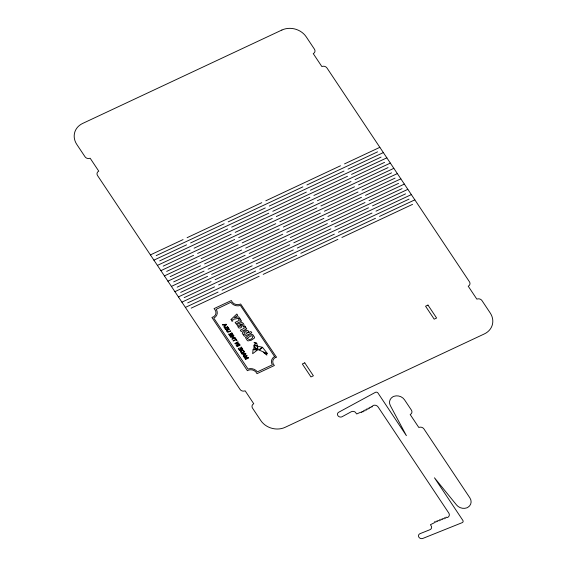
<?xml version="1.0" encoding="UTF-8"?>
<svg xmlns="http://www.w3.org/2000/svg" width="567" height="567" viewBox="0 0 567 567"><rect width="100%" height="100%" fill="white"/><g stroke="black" fill="none" stroke-linecap="round" stroke-linejoin="round"><path stroke-width="0.85" d="M150.411 254.895L183.063 239.586M187.089 237.701L261.777 202.681M265.803 200.796L340.498 165.777M344.523 163.891L379.847 147.328M156.187 255.632L224.171 223.759M228.196 221.874L302.891 186.855M306.91 184.97L377.572 151.843M153.905 260.147L186.564 244.838M190.583 242.952L265.278 207.933M269.304 206.048L343.999 171.028M348.025 169.143L383.349 152.58M159.681 260.884L227.672 229.011M231.697 227.126L306.386 192.107M310.411 190.221L381.074 157.094M157.406 265.399L190.058 250.09M194.084 248.204L268.779 213.185M272.805 211.3L347.493 176.28M351.519 174.395L386.85 157.832M163.183 266.136L231.166 234.263M235.192 232.378L309.887 197.359M313.912 195.473L384.575 162.346M160.908 270.65L193.56 255.341M197.585 253.456L272.28 218.437M276.306 216.551L350.994 181.532M355.02 179.647L390.344 163.083M166.684 271.387L234.667 239.515M238.693 237.63L313.388 202.61M317.414 200.725L388.069 167.598M164.409 275.902L197.061 260.593M201.087 258.708L275.775 223.689M279.8 221.803L354.495 186.784M358.521 184.899L393.845 168.335M170.178 276.639L238.168 244.767M242.194 242.882L316.882 207.862M320.908 205.977L391.57 172.85M167.903 281.154L200.555 265.845M204.581 263.953L279.276 228.94M283.302 227.055L357.997 192.036M362.022 190.151L397.347 173.587M173.679 281.891L241.67 250.019M245.695 248.133L320.383 213.114M324.409 211.229L395.071 178.102M171.404 286.406L204.056 271.097M208.082 269.205L282.777 234.192M286.803 232.307L361.491 197.288M365.517 195.402L400.848 178.839M177.18 287.143L245.164 255.27M249.189 253.378L323.885 218.366M327.91 216.481L398.566 183.354M174.905 291.658L207.557 276.349M211.583 274.456L286.271 239.444M290.297 237.552L364.992 202.539M369.018 200.654L404.342 184.091M180.682 292.395L248.665 260.522M252.691 258.63L327.386 223.618M331.411 221.725L402.067 188.605M178.407 296.902L211.059 281.601M215.084 279.708L289.772 244.696M293.798 242.804L368.493 207.791M372.519 205.899L407.843 189.343M184.176 297.647L252.166 265.774M256.192 263.882L330.88 228.87M334.906 226.977L405.568 193.857M181.901 302.154L214.553 286.852M218.578 284.96L293.274 249.948M297.299 248.055L371.995 213.043M376.013 211.151L411.344 194.594M187.677 302.898L255.667 271.026M259.686 269.134L334.381 234.121M338.407 232.229L409.069 199.102M185.402 307.406L218.054 292.097M222.08 290.212L296.775 255.2M300.801 253.307L375.489 218.295M379.514 216.403L414.838 199.846M191.178 308.15L259.162 276.271M263.187 274.385L337.882 239.373M341.908 237.481L412.563 204.354M247.822 357.897L244.731 358.266L244.483 357.89L246.567 355.828L243.938 357.075L243.69 356.7L246.815 355.233L247.184 355.785L245.086 357.848L248.289 357.437L248.651 357.99L245.525 359.457L245.277 359.081L247.921 357.855M276.016 357.224L276.398 357.097L240.642 303.99A6.166 5.301 15.8 0 1 231.343 300.517L214.035 308.632L214.602 309.192A6.166 5.309 15.8 0 1 211.916 317.47L247.382 370.69L248.062 370.315A6.18 5.316 15.8 0 1 256.986 373.667L274.371 365.517A6.18 5.316 15.8 0 1 276.009 357.21M241.166 324.466L241.627 326.861A1.439 1.24 15.8 0 1 241.457 327.237L240.337 327.967L239.04 328.01A1.354 1.162 15.8 0 1 238.587 327.776C237.36 326.231 238.268 325.656 236.51 324.537L241.748 322.524A1.325 1.141 15.8 0 1 242.286 322.63L243.215 323.353A5.613 4.834 15.8 0 1 243.718 324.055L244.072 325.323A1.595 1.375 15.8 0 1 243.902 325.812C241.783 328.307 243.527 322.297 241.166 324.466M240.309 319.207L239.997 320.22L240.748 319.873L241.585 321.135L235.992 323.757L235.107 322.439L238.884 320.553A1.014 0.872 15.8 0 0 239.054 320.079L238.537 319.008L239.905 318.37L240.309 319.207M245.504 326.996L245.185 328.01L245.936 327.662L246.78 328.924L241.181 331.546L240.302 330.228L244.079 328.343A1.014 0.872 15.8 0 0 244.242 327.868L243.725 326.798L245.1 326.16L245.504 326.996M228.551 327.981L228.551 328.087A1.014 0.872 15.8 0 1 228.295 328.598L227.736 328.86A0.751 0.645 15.8 0 1 227.445 328.846C226.665 327.365 224 327.35 225.794 329.073A0.78 0.673 15.8 0 0 226.105 329.172L226.857 329.455L226.353 329.597A1.056 0.914 15.8 0 1 225.85 329.526L224.993 328.825L224.716 327.705A0.95 0.822 15.8 0 1 224.879 327.435L225.503 327.124A0.85 0.73 15.8 0 1 225.914 327.159C229.777 330.2 227.091 326.507 227.083 326.557A0.992 0.85 15.8 0 1 227.551 326.642L228.551 327.981M247.786 332.453C242.662 337.897 243.186 329.618 247.786 332.453M231.06 319.427L231.924 321.255C233.973 321.283 231.761 319.908 233.051 319.349L239.607 318.172L238.693 316.79L234.313 317.839L237.722 315.337L236.843 314.019L231.06 319.427M240.252 324.65L240.458 325.912A0.822 0.709 15.8 0 1 240.252 326.316L238.835 326.379A1.148 0.992 15.8 0 1 238.664 325.919L238.672 325.749A0.921 0.794 15.8 0 1 238.877 325.352L240.252 324.65M240.961 351.568L241.613 352.865L244.016 351.738L243.208 350.682A0.907 0.78 15.8 0 0 242.782 350.519L240.961 351.568M253.052 349.789L252.669 353.702L257.411 350.03L253.69 349.726L253.669 349.038L253.052 349.789M248.736 332.078L248.566 332.631L250.919 331.532L251.798 332.85L244.37 336.33L243.527 335.069C244.788 334.693 242.144 334.537 242.322 333.361A1.503 1.29 15.8 0 1 242.329 332.801L244.483 330.993L247.446 330.398A1.503 1.29 15.8 0 1 248.02 330.689L248.665 331.553A1.439 1.24 15.8 0 1 248.736 332.078M362.044 411.458L361.81 412.578L360.52 412.28L356.671 413.988L355.403 412.287A3.338 2.87 15.8 0 0 351.264 411.748L341.965 416.788A2.984 2.566 15.8 0 1 337.897 415.646A2.984 2.566 15.8 0 1 338.875 412.152L375.347 392.378A1.878 1.616 15.8 0 1 377.998 393.051L406.39 435.669L390.344 405.618A8.342 7.18 15.8 0 1 392.896 396.772L393.796 396.354A8.342 7.18 15.8 0 1 404.526 399.799L411.408 410.125A3.756 3.232 15.8 0 1 410.182 414.527L418.822 427.49A3.756 3.232 15.8 0 1 423.932 428.921L469.908 497.918A8.342 7.18 15.8 0 1 467.761 507.401L466.903 507.826A8.342 7.18 15.8 0 1 456.577 505.013L434.478 477.811L462.87 520.428A1.878 1.616 15.8 0 1 462.225 522.639L422.982 538.366A2.984 2.566 15.8 0 1 418.914 537.232A2.984 2.566 15.8 0 1 419.892 533.731L429.878 529.727A3.338 2.87 15.8 0 0 431.501 526.488L430.438 524.695L434.187 522.838L434.57 521.76L435.825 522.179L436.207 521.101L437.462 521.52L437.844 520.442L439.099 520.867L439.482 519.79L440.743 520.208L441.119 519.131L442.38 519.549L442.763 518.472L444.018 518.897L444.4 517.82L445.655 518.238L446.038 517.161L447.391 517.543A3.756 3.232 15.8 0 0 448.802 513.064L378.104 406.957A3.756 3.232 15.8 0 0 372.81 405.625L372.491 406.787L371.194 406.496L370.967 407.616L369.67 407.319L369.443 408.438L368.146 408.148L367.912 409.268L366.622 408.977L366.388 410.097L365.098 409.799L364.864 410.919L363.567 410.628L363.341 411.748L362.044 411.458M247.247 338.293C252.067 343.127 256.851 330.823 247.247 338.293M245.929 337.301L245.872 337.429A2.091 1.8 15.8 0 0 245.752 338.13L247.396 340.604A2.091 1.8 15.8 0 0 248.169 340.887L251.28 340.207L254.37 338.081A2.112 1.814 15.8 0 0 254.548 337.252L252.903 334.785A2.091 1.8 15.8 0 0 252.131 334.495L249.019 335.175L245.929 337.301M240.642 351.058L240.564 351.221A1.276 1.099 15.8 0 0 240.507 351.731L241.514 353.432L244.639 351.965L243.527 350.42A1.361 1.177 15.8 0 0 242.952 350.123L241.705 350.229L240.642 351.058M227.112 330.526L227.062 330.618A0.737 0.631 15.8 0 0 227.006 330.915L227.913 331.794L230.5 330.745L230.762 331.142L227.842 332.227A1.12 0.964 15.8 0 1 227.346 332.056L226.531 330.83A1.12 0.964 15.8 0 1 226.616 330.391L229.252 328.867L229.515 329.264L227.112 330.526M226.46 324.678L224.057 327.237L223.795 326.84L224.518 326.082L223.759 324.948L222.633 325.097L222.349 324.671L226.169 324.239L226.46 324.678M245.851 353.787L243.456 356.345L243.193 355.948L243.909 355.19L243.158 354.056L242.031 354.205L241.74 353.773L245.561 353.347L245.851 353.787M225.857 324.7L224.787 325.812L224.199 324.919L225.857 324.7M245.256 353.808L244.186 354.914L243.59 354.021L245.256 353.808M256.241 343.127L254.243 344.899L257.135 345.742L257.007 343.758L256.241 343.127M255.972 342.992L255.285 343.574L254.03 342.333L255.972 342.992M262.259 347.245L258.779 349.938L258.028 349.534L257.574 346.189L262.259 347.245M262.613 347.458L259.169 350.101L267.617 353.758L262.613 347.458M274.584 356.558L274.343 356.693A7.47 6.428 15.8 0 0 272.337 364.829L257.361 371.853A7.47 6.428 15.8 0 0 248.041 369.025L213.766 318.08A7.477 6.435 15.8 0 0 216.211 309.313L230.861 302.303A7.47 6.428 15.8 0 0 240.38 305.429L274.584 356.558M281.884 30.037L82.633 123.45A17.875 15.387 15.8 0 0 76.793 144.415L85.022 156.768A3.756 3.232 15.8 0 0 90.139 158.2L98.771 171.163A3.756 3.232 15.8 0 0 97.545 175.564L240.011 389.366A3.756 3.232 15.8 0 0 245.128 390.791L253.761 403.754A3.756 3.232 15.8 0 0 252.535 408.155L260.77 420.516A17.875 15.387 15.8 0 0 285.116 427.327L484.367 333.913A17.875 15.387 15.8 0 0 490.207 312.949L481.978 300.595A3.756 3.232 15.8 0 0 476.861 299.163L468.229 286.2A3.756 3.232 15.8 0 0 469.455 281.799L326.989 68.005A3.756 3.232 15.8 0 0 321.872 66.573L313.239 53.61A3.756 3.232 15.8 0 0 314.465 49.209L306.23 36.848A17.875 15.387 15.8 0 0 281.884 30.037M229.054 333.998L228.678 334.176L230.096 336.302L233.228 334.835L231.832 332.737L231.449 332.921L232.59 334.643L231.648 335.083L230.578 333.488L230.223 333.651L231.286 335.253L230.223 335.749L229.054 333.998M233.717 335.572L230.592 337.039L230.854 337.436L232.314 336.748L233.313 338.251L231.853 338.938L232.109 339.321L235.241 337.854L234.979 337.471L233.689 338.074L232.69 336.578L233.98 335.969L233.717 335.572M235.496 338.244L235.128 338.414L235.78 339.399L233.023 340.689L233.278 341.072L236.035 339.782L236.68 340.753L237.056 340.576L235.496 338.244M237.956 341.936L234.83 343.404L235.121 343.843L238.636 344.134L236.106 345.317L236.347 345.686L239.48 344.219L239.175 343.765L235.666 343.503L238.204 342.312L237.956 341.936M239.869 344.8L236.737 346.267L236.999 346.657L240.125 345.19L239.869 344.8M238.572 348.287L238.204 348.464L239.621 350.59L242.747 349.123L241.351 347.025L240.968 347.21L242.116 348.932L241.166 349.371L240.103 347.777L239.742 347.94L240.805 349.541L239.742 350.037L238.572 348.287M304.748 362.837L302.331 363.971L310.971 376.935L313.388 375.801L304.748 362.837M427.972 305.074L425.555 306.201L434.194 319.164L436.611 318.03L427.972 305.074M257.56 349.719L254.066 349.407L253.839 345.26L255.051 348.386L257.56 349.719M257.135 346.047L254.292 345.324L255.405 348.06L257.56 349.286L257.135 346.047M265.505 353.291L263.272 352.249L266.894 355.041L265.505 353.291"/></g></svg>
